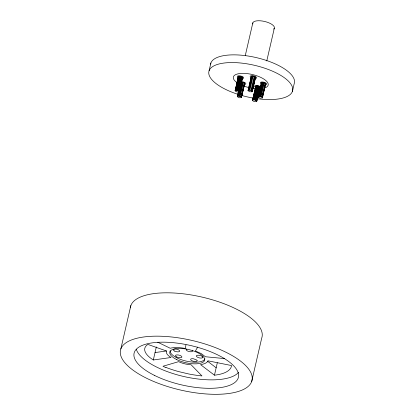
<?xml version="1.0" encoding="UTF-8"?>
<svg xmlns="http://www.w3.org/2000/svg" width="415" height="415" viewBox="0 0 415 415"><rect width="100%" height="100%" fill="white"/><g stroke="black" fill="none" stroke-linecap="round" stroke-linejoin="round"><path stroke-width="0.62" d="M235.129 90.792L238.34 76.671L240.186 76.308L242.168 77.019L242.588 77.73L239.382 91.627L238.558 92.026L236.975 91.886L235.129 90.792L238.485 76.49M241.312 82.149L243.439 82.455L244.741 83.384L241.39 97.686L239.128 97.758L237.281 96.669L238.407 92.031M238.34 76.671L235.274 91.035M239.382 91.627L238.957 90.921L237.536 90.32L235.953 90.174L235.134 90.574M241.53 97.504L240.228 96.358L238.589 96.031L237.427 96.264M244.741 83.384L241.39 97.686M248.046 90.709L251.397 76.402L252.559 76.173L254.198 76.495L255.505 77.641L252.149 91.725L249.887 91.798L248.046 90.709L251.397 76.402M252.149 91.725L252.149 91.082L250.987 90.392L249.348 90.071L248.191 90.299M252.486 100.446L255.697 86.325L256.517 85.926L258.099 86.071L259.52 86.673L259.946 87.383L256.735 101.281L254.888 101.649L253.306 101.167L252.486 100.446L255.842 86.144M255.697 86.325L255.282 89.204M256.735 101.281L259.946 87.16M258.177 96.996L261.388 82.876L262.207 82.476L263.795 82.621L265.216 83.223L265.636 83.929L262.43 97.831L260.584 98.194L258.996 97.717L258.177 96.996L261.533 82.689M261.388 82.876L261.533 83.337M262.43 97.831L262.005 97.12L260.584 96.519L259.002 96.373L258.177 96.773M185.93 344.881L185.401 348.512A19.842 7.486 13 0 0 170.217 348.247L157.726 342.204M120.827 348.974L130.839 305.622M209.108 70.716L210.887 63.007M153.322 359.981A34.072 12.855 13 0 1 147.911 344.434L166.597 351.023A16.574 6.251 13 0 0 171.022 357.502L153.322 359.981L156.331 346.95M165.927 367.669L163.002 366.248L178.6 361.662A13.482 5.089 13 0 0 191.139 364.78L201.944 375.928A54.277 20.475 13 0 1 188.664 373.957L178.673 371.601A54.277 20.475 13 0 1 165.979 367.441M235.554 90.252L238.765 76.355M235.953 90.174L239.159 76.272M236.436 90.159L239.647 76.261M236.975 90.211L240.186 76.308M245.275 55.579L252.834 22.846M237.536 90.32L240.747 76.417M238.075 90.48L241.286 76.583M238.563 90.688L241.769 76.785M237.281 96.669L238.402 91.834M237.707 96.124L238.687 91.897M238.957 91.948L239.372 90.138M238.106 96.047L242.448 77.268M239.237 91.814L242.588 77.506M238.589 96.031L241.8 82.134M239.128 96.083L242.339 82.18M239.688 96.192L242.9 82.294M240.228 96.358L243.439 82.455M241.11 96.794L244.321 82.896M241.805 94.802L242.225 92.991M242.92 89.967L243.481 87.549M241.39 97.043L244.596 83.14M249.446 85.511L250.001 83.093M250.702 80.069L251.257 77.652M248.471 90.164L251.677 76.267M248.865 90.086L252.076 76.189M249.348 90.071L252.559 76.173M249.887 90.122L253.098 76.22M250.987 90.392L254.198 76.495M251.474 90.6L254.686 76.702M251.869 90.833L255.08 76.936M251.869 91.86L252.289 90.05M252.149 91.082L255.36 77.18M252.294 91.544L255.505 77.423M252.631 100.689L252.911 99.481M254.027 94.646L254.587 92.229M252.486 100.228L252.911 99.906L256.122 86.004M252.911 99.906L253.306 99.828L256.517 85.926M253.306 99.828L253.793 99.813L256.999 85.915M253.793 99.813L254.333 99.865L257.544 85.962M256.735 101.063L254.893 99.974L258.099 86.071M255.433 100.134L258.644 86.237M255.915 100.342L259.126 86.439M256.309 100.575L259.52 86.673M259.1 89.516L259.38 88.307M256.589 100.819L259.8 86.922M256.589 101.468L259.946 87.383M258.322 97.235L258.742 95.424M259.022 94.215L259.998 89.982M260.278 88.774L261.253 84.546M258.602 96.456L261.813 82.554M266.767 60.922L274.331 28.189M259.002 96.373L262.207 82.476M259.484 96.363L262.695 82.461M260.023 96.41L263.235 82.512M260.584 96.519L263.795 82.621M261.123 96.685L264.334 82.782M262.005 97.12L265.216 83.223M262.84 94.527L263.401 92.109M262.285 97.369L265.491 83.467M262.285 98.018L265.636 83.711M214.451 375.191A45.717 17.248 13 0 0 231.575 365.563L208.06 360.832L207.085 362.129A23.033 8.689 13 0 1 200.533 364.619L214.451 375.191L217.32 362.783M292.393 91.419L294.173 83.716A42.947 16.201 13 0 0 256.47 57.644A42.947 16.201 13 0 0 210.597 64.18M251.687 381.504A67.479 25.455 13 0 0 161.015 336.233A67.479 25.455 13 0 0 146.064 377.982A67.479 25.455 13 0 0 251.687 381.504L261.699 338.152A67.479 25.455 13 0 0 202.567 297.218A67.479 25.455 13 0 0 130.388 307.375M197.68 347.065L195.429 350.981L201.353 353.663L205.404 356.744L224.422 358.57M242.588 77.73L242.163 78.051M255.08 77.963L255.36 77.828M244.316 83.923L244.596 83.789M259.52 87.705L259.8 87.57M155.034 352.574L166.41 350.981M254.333 99.865L254.893 99.974M207.401 361.128L216.163 367.783M260.802 86.953L259.059 85.921L257.399 85.511A3.299 1.245 13 0 0 254.701 85.91A3.299 1.245 13 0 0 255.853 87.477M238.568 372.343A53.53 20.195 13 0 1 184.385 376.644A53.53 20.195 13 0 1 136.296 349.285M204.943 358.819A17.881 6.744 13 0 1 186.076 361.076A17.881 6.744 13 0 1 170.14 350.768M192.415 350.452A3.299 1.245 13 0 1 189.012 351.536A3.299 1.245 13 0 1 186.875 349.077M236.877 82.538A17.881 6.744 13 0 1 238.941 73.663A17.881 6.744 13 0 1 262.571 78.311A17.881 6.744 13 0 1 264.625 87.996M260.329 88.722A17.881 6.744 13 0 1 259.204 88.769M255.593 88.644A17.881 6.744 13 0 1 253.031 88.354M248.466 87.456A17.881 6.744 13 0 1 244.056 86.123M238.101 94.376A42.947 16.201 13 0 1 218.062 64.242A42.947 16.201 13 0 1 287.227 80.022A42.947 16.201 13 0 1 256.859 98.656M253.197 98.085A42.947 16.201 13 0 1 241.66 95.455M251.412 77.74A3.299 1.245 13 0 1 250.997 75.784A3.299 1.245 13 0 1 255.759 76.723A3.299 1.245 13 0 1 255.344 78.513M238.501 77.823A3.299 1.245 13 0 1 238.085 75.872A3.299 1.245 13 0 1 242.848 76.811A3.299 1.245 13 0 1 242.433 78.596M241.385 81.656A3.299 1.245 13 0 1 245.415 82.99A3.299 1.245 13 0 1 244.58 84.473M260.381 88.136A3.299 1.245 13 0 1 259.785 88.25M265.476 84.8A3.299 1.245 13 0 0 266.715 83.866L266.497 83.503A3.299 1.245 13 0 0 261.901 81.983A3.299 1.245 13 0 0 260.952 83.674M252.834 23.961A11.086 4.181 13 0 1 264.998 21.554A11.086 4.181 13 0 1 273.594 29.123M197.078 360.723L197.078 360.889A3.299 1.245 13 0 1 194.298 361.439L193.452 361.273A3.299 1.245 13 0 1 190.646 359.463A3.299 1.245 13 0 1 193.457 358.752L196.648 360.007A2.48 0.934 13 0 1 197.078 360.723M202.769 357.108L202.769 357.44A3.299 1.245 13 0 1 199.989 357.989L199.148 357.823A3.299 1.245 13 0 1 196.342 355.956A3.299 1.245 13 0 1 199.428 355.344A3.299 1.245 13 0 1 202.769 357.108M154.375 375.352A53.53 20.195 13 0 0 238.163 378.143A53.53 20.195 13 0 0 166.233 342.225A53.53 20.195 13 0 0 154.375 375.352M176.583 359.525A17.881 6.744 13 0 0 204.564 360.459A17.881 6.744 13 0 0 180.541 348.465A17.881 6.744 13 0 0 176.583 359.525M176.707 356.942A3.299 1.245 13 0 0 181.874 357.113A3.299 1.245 13 0 0 177.438 354.898A3.299 1.245 13 0 0 176.707 356.942M174.554 351.064A3.299 1.245 13 0 0 179.721 351.235A3.299 1.245 13 0 0 175.286 349.025A3.299 1.245 13 0 0 174.554 351.064"/></g></svg>
